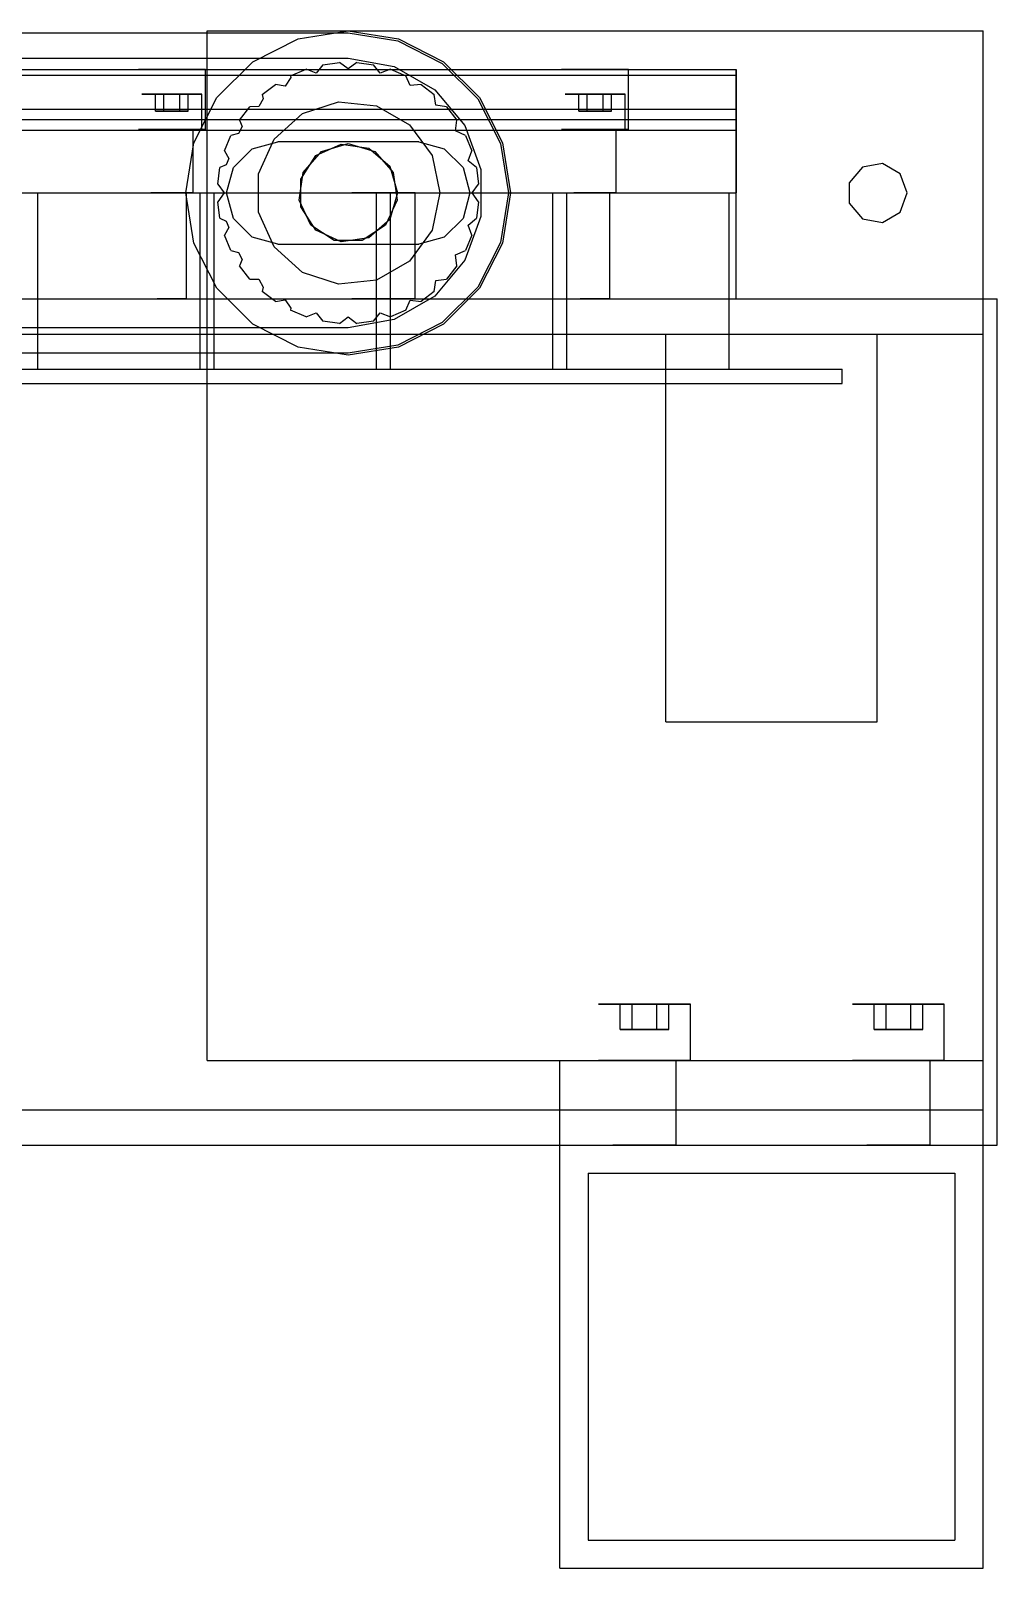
# Model space of a CAD drawing. Header units: millimetres. Extents: x -201 to 3037, y -406 to 3230.
# Drawn here: x 1095 to 1232, y 1157 to 1375 of the extents above; entities that cross this region are included whole.
import ezdxf

# ---------------------------------------------------------------- set-up
doc = ezdxf.new("R2010")
doc.units = ezdxf.units.MM
doc.layers.add('HIDDEN', color=8, linetype='Continuous')
doc.layers.add('VISIBLE', color=7, linetype='Continuous')

msp = doc.modelspace()

# ---------------------------------------------------------------- linework, layer by layer
at = {"layer": 'HIDDEN'}
for points in [[(90, 1374.7), (1140, 1374.7)], [(1163, 1352), (1161.87, 1344.89), (1158.61, 1338.48), (1153.52, 1333.39), (1147.11, 1330.13), (1140, 1329), (1132.89, 1330.13), (1126.48, 1333.39), (1121.39, 1338.48), (1118.13, 1344.89), (1117, 1352), (1118.13, 1359.11), (1121.39, 1365.52), (1126.48, 1370.61), (1132.89, 1373.87), (1140, 1375), (1147.11, 1373.87), (1153.52, 1370.61), (1158.61, 1365.52), (1161.87, 1359.11), (1163, 1352)], [(1163, 1352), (1161.87, 1344.89), (1158.61, 1338.48), (1153.52, 1333.39), (1147.11, 1330.13), (1140, 1329), (1132.89, 1330.13), (1126.48, 1333.39), (1121.39, 1338.48), (1118.13, 1344.89), (1117, 1352), (1118.13, 1359.11), (1121.39, 1365.52), (1126.48, 1370.61), (1132.89, 1373.87), (1140, 1375), (1147.11, 1373.87), (1153.52, 1370.61), (1158.61, 1365.52), (1161.87, 1359.11), (1163, 1352)], [(1163, 1352), (1161.87, 1344.89), (1158.61, 1338.48), (1153.52, 1333.39), (1147.11, 1330.13), (1140, 1329), (1132.89, 1330.13), (1126.48, 1333.39), (1121.39, 1338.48), (1118.13, 1344.89), (1117, 1352), (1118.13, 1359.11), (1121.39, 1365.52), (1126.48, 1370.61), (1132.89, 1373.87), (1140, 1375), (1147.11, 1373.87), (1153.52, 1370.61), (1158.61, 1365.52), (1161.87, 1359.11), (1163, 1352)], [(1163, 1352), (1161.87, 1344.89), (1158.61, 1338.48), (1153.52, 1333.39), (1147.11, 1330.13), (1140, 1329), (1132.89, 1330.13), (1126.48, 1333.39), (1121.39, 1338.48), (1118.13, 1344.89), (1117, 1352), (1118.13, 1359.11), (1121.39, 1365.52), (1126.48, 1370.61), (1132.89, 1373.87), (1140, 1375), (1147.11, 1373.87), (1153.52, 1370.61), (1158.61, 1365.52), (1161.87, 1359.11), (1163, 1352)], [(1120, 1229), (1120, 1375)], [(1120, 1375), (1230, 1375)], [(1120, 1374.7), (1140, 1374.7)], [(1140, 1374.7), (1147.01, 1373.59), (1153.34, 1370.36), (1158.36, 1365.34), (1161.59, 1359.01), (1162.7, 1352), (1161.59, 1344.99), (1158.36, 1338.66), (1153.34, 1333.64), (1147.01, 1330.41), (1140, 1329.3)], [(1140, 1374.7), (1147.01, 1373.59), (1153.34, 1370.36), (1158.36, 1365.34), (1161.59, 1359.01), (1162.7, 1352), (1161.59, 1344.99), (1158.36, 1338.66), (1153.34, 1333.64), (1147.01, 1330.41), (1140, 1329.3)], [(1230, 1229), (1230, 1375)], [(90, 1371.1), (1140, 1371.1)], [(135, 1369.5), (1195, 1369.5)], [(135, 1369.5), (1195, 1369.5)], [(135, 1369.5), (1195, 1369.5)], [(1119.75, 1369.5), (1119.63, 1369.5), (1119.28, 1369.5), (1118.71, 1369.5), (1117.96, 1369.5), (1117.06, 1369.5), (1116.06, 1369.5), (1115, 1369.5), (1113.94, 1369.5), (1112.94, 1369.5), (1112.04, 1369.5), (1111.29, 1369.5), (1110.72, 1369.5), (1110.37, 1369.5), (1110.25, 1369.5)], [(1110.25, 1369.5), (1110.37, 1369.5), (1110.72, 1369.5), (1111.29, 1369.5), (1112.04, 1369.5), (1112.94, 1369.5), (1113.94, 1369.5), (1115, 1369.5), (1116.06, 1369.5), (1117.06, 1369.5), (1117.96, 1369.5), (1118.71, 1369.5), (1119.28, 1369.5), (1119.63, 1369.5), (1119.75, 1369.5)], [(1119.75, 1369.5), (1119.63, 1369.5), (1119.28, 1369.5), (1118.71, 1369.5), (1117.96, 1369.5), (1117.06, 1369.5), (1116.06, 1369.5), (1115, 1369.5), (1113.94, 1369.5), (1112.94, 1369.5), (1112.04, 1369.5), (1111.29, 1369.5), (1110.72, 1369.5), (1110.37, 1369.5), (1110.25, 1369.5)], [(1110.25, 1369.5), (1110.37, 1369.5), (1110.72, 1369.5), (1111.29, 1369.5), (1112.04, 1369.5), (1112.94, 1369.5), (1113.94, 1369.5), (1115, 1369.5), (1116.06, 1369.5), (1117.06, 1369.5), (1117.96, 1369.5), (1118.71, 1369.5), (1119.28, 1369.5), (1119.63, 1369.5), (1119.75, 1369.5)], [(1119.75, 1361), (1119.75, 1369.5)], [(1119.75, 1361), (1119.75, 1369.5)], [(1120, 1371.1), (1140, 1371.1)], [(1120, 1229), (1120, 1369.5)], [(1131.83, 1368.63), (1134.02, 1369.54)], [(1131.83, 1368.63), (1134.02, 1369.54)], [(1136.41, 1370.18), (1135.45, 1368.98), (1134.02, 1369.54)], [(1136.41, 1370.18), (1135.45, 1368.98), (1134.02, 1369.54)], [(1136.41, 1370.18), (1138.76, 1370.49)], [(1136.41, 1370.18), (1138.76, 1370.49)], [(1141.24, 1370.49), (1140, 1369.58), (1138.76, 1370.49)], [(1141.24, 1370.49), (1140, 1369.58), (1138.76, 1370.49)], [(1140, 1371.1), (1146.53, 1369.95), (1152.28, 1366.63), (1156.54, 1361.55), (1158.81, 1355.32), (1158.81, 1348.68), (1156.54, 1342.45), (1152.28, 1337.37), (1146.53, 1334.05), (1140, 1332.9)], [(1140, 1371.1), (1146.53, 1369.95), (1152.28, 1366.63), (1156.54, 1361.55), (1158.81, 1355.32), (1158.81, 1348.68), (1156.54, 1342.45), (1152.28, 1337.37), (1146.53, 1334.05), (1140, 1332.9)], [(1141.24, 1370.49), (1143.59, 1370.18)], [(1141.24, 1370.49), (1143.59, 1370.18)], [(1145.98, 1369.54), (1144.55, 1368.98), (1143.59, 1370.18)], [(1145.98, 1369.54), (1144.55, 1368.98), (1143.59, 1370.18)], [(1145.98, 1369.54), (1148.17, 1368.63)], [(1145.98, 1369.54), (1148.17, 1368.63)], [(1179.75, 1369.5), (1179.63, 1369.5), (1179.28, 1369.5), (1178.71, 1369.5), (1177.96, 1369.5), (1177.06, 1369.5), (1176.06, 1369.5), (1175, 1369.5), (1173.94, 1369.5), (1172.94, 1369.5), (1172.04, 1369.5), (1171.29, 1369.5), (1170.72, 1369.5), (1170.37, 1369.5), (1170.25, 1369.5)], [(1170.25, 1369.5), (1170.37, 1369.5), (1170.72, 1369.5), (1171.29, 1369.5), (1172.04, 1369.5), (1172.94, 1369.5), (1173.94, 1369.5), (1175, 1369.5), (1176.06, 1369.5), (1177.06, 1369.5), (1177.96, 1369.5), (1178.71, 1369.5), (1179.28, 1369.5), (1179.63, 1369.5), (1179.75, 1369.5)], [(1179.75, 1369.5), (1179.63, 1369.5), (1179.28, 1369.5), (1178.71, 1369.5), (1177.96, 1369.5), (1177.06, 1369.5), (1176.06, 1369.5), (1175, 1369.5), (1173.94, 1369.5), (1172.94, 1369.5), (1172.04, 1369.5), (1171.29, 1369.5), (1170.72, 1369.5), (1170.37, 1369.5), (1170.25, 1369.5)], [(1170.25, 1369.5), (1170.37, 1369.5), (1170.72, 1369.5), (1171.29, 1369.5), (1172.04, 1369.5), (1172.94, 1369.5), (1173.94, 1369.5), (1175, 1369.5), (1176.06, 1369.5), (1177.06, 1369.5), (1177.96, 1369.5), (1178.71, 1369.5), (1179.28, 1369.5), (1179.63, 1369.5), (1179.75, 1369.5)], [(1179.75, 1361), (1179.75, 1369.5)], [(1179.75, 1361), (1179.75, 1369.5)], [(1195, 1368.7), (1195, 1369.5)], [(1195, 1368.7), (1195, 1369.5)], [(1195, 1369.5), (1195, 1368.7)], [(135, 1368.7), (1195, 1368.7)], [(135, 1368.7), (1195, 1368.7)], [(135, 1368.7), (1195, 1368.7)], [(1127.8, 1365.95), (1129.68, 1367.39)], [(1127.8, 1365.95), (1129.68, 1367.39)], [(1131.86, 1368.35), (1131.08, 1367.16), (1129.68, 1367.39)], [(1131.86, 1368.35), (1131.08, 1367.16), (1129.68, 1367.39)], [(1131.83, 1368.63), (1131.86, 1368.35)], [(1131.83, 1368.63), (1131.86, 1368.35)], [(1150.32, 1367.39), (1148.79, 1367.22), (1148.17, 1368.63)], [(1150.32, 1367.39), (1148.79, 1367.22), (1148.17, 1368.63)], [(1150.32, 1367.39), (1152.2, 1365.95)], [(1150.32, 1367.39), (1152.2, 1365.95)], [(1195, 1363.9), (1195, 1368.7)], [(1195, 1363.9), (1195, 1368.7)], [(1195, 1368.7), (1195, 1363.9)], [(1119.25, 1366), (1119.14, 1366), (1118.83, 1366), (1118.32, 1366), (1117.65, 1366), (1116.84, 1366), (1115.95, 1366), (1115, 1366), (1114.05, 1366), (1113.16, 1366), (1112.35, 1366), (1111.68, 1366), (1111.17, 1366), (1110.86, 1366), (1110.75, 1366)], [(1110.75, 1366), (1110.86, 1366), (1111.17, 1366), (1111.68, 1366), (1112.35, 1366), (1113.16, 1366), (1114.05, 1366), (1115, 1366), (1115.95, 1366), (1116.84, 1366), (1117.65, 1366), (1118.32, 1366), (1118.83, 1366), (1119.14, 1366), (1119.25, 1366)], [(1119.25, 1366), (1119.14, 1366), (1118.83, 1366), (1118.32, 1366), (1117.65, 1366), (1116.84, 1366), (1115.95, 1366), (1115, 1366), (1114.05, 1366), (1113.16, 1366), (1112.35, 1366), (1111.68, 1366), (1111.17, 1366), (1110.86, 1366), (1110.75, 1366)], [(1110.75, 1366), (1110.86, 1366), (1111.17, 1366), (1111.68, 1366), (1112.35, 1366), (1113.16, 1366), (1114.05, 1366), (1115, 1366), (1115.95, 1366), (1116.84, 1366), (1117.65, 1366), (1118.32, 1366), (1118.83, 1366), (1119.14, 1366), (1119.25, 1366)], [(1112.69, 1366), (1113.85, 1366)], [(1113.85, 1366), (1112.69, 1366)], [(1112.69, 1363.6), (1112.69, 1366)], [(1112.69, 1366), (1113.85, 1366)], [(1113.85, 1366), (1112.69, 1366)], [(1112.69, 1363.6), (1112.69, 1366)], [(1113.85, 1366), (1116.15, 1366)], [(1116.15, 1366), (1113.85, 1366)], [(1113.85, 1363.6), (1113.85, 1366)], [(1113.85, 1363.6), (1113.85, 1366)], [(1113.85, 1366), (1116.15, 1366)], [(1116.15, 1366), (1113.85, 1366)], [(1113.85, 1363.6), (1113.85, 1366)], [(1113.85, 1363.6), (1113.85, 1366)], [(1117.31, 1366), (1116.15, 1366)], [(1116.15, 1366), (1117.31, 1366)], [(1116.15, 1363.6), (1116.15, 1366)], [(1116.15, 1363.6), (1116.15, 1366)], [(1117.31, 1366), (1116.15, 1366)], [(1116.15, 1366), (1117.31, 1366)], [(1116.15, 1363.6), (1116.15, 1366)], [(1116.15, 1363.6), (1116.15, 1366)], [(1117.31, 1363.6), (1117.31, 1366)], [(1117.31, 1363.6), (1117.31, 1366)], [(1119.25, 1361), (1119.25, 1366)], [(1119.25, 1361), (1119.25, 1366)], [(1127.95, 1365.35), (1127.33, 1364.24), (1126.05, 1364.2)], [(1127.95, 1365.35), (1127.33, 1364.24), (1126.05, 1364.2)], [(1153, 1352), (1151.88, 1346.71), (1148.7, 1342.34), (1144.02, 1339.64), (1138.64, 1339.07), (1133.5, 1340.74), (1129.48, 1344.36), (1127.28, 1349.3), (1127.28, 1354.7), (1129.48, 1359.64), (1133.5, 1363.26), (1138.64, 1364.93), (1144.02, 1364.36), (1148.7, 1361.66), (1151.88, 1357.29), (1153, 1352)], [(1153, 1352), (1151.88, 1346.71), (1148.7, 1342.34), (1144.02, 1339.64), (1138.64, 1339.07), (1133.5, 1340.74), (1129.48, 1344.36), (1127.28, 1349.3), (1127.28, 1354.7), (1129.48, 1359.64), (1133.5, 1363.26), (1138.64, 1364.93), (1144.02, 1364.36), (1148.7, 1361.66), (1151.88, 1357.29), (1153, 1352)], [(1127.8, 1365.95), (1127.95, 1365.35)], [(1127.8, 1365.95), (1127.95, 1365.35)], [(1153.95, 1364.2), (1152.43, 1364.43), (1152.2, 1365.95)], [(1153.95, 1364.2), (1152.43, 1364.43), (1152.2, 1365.95)], [(1179.25, 1366), (1179.14, 1366), (1178.83, 1366), (1178.32, 1366), (1177.65, 1366), (1176.84, 1366), (1175.95, 1366), (1175, 1366), (1174.05, 1366), (1173.16, 1366), (1172.35, 1366), (1171.68, 1366), (1171.17, 1366), (1170.86, 1366), (1170.75, 1366)], [(1170.75, 1366), (1170.86, 1366), (1171.17, 1366), (1171.68, 1366), (1172.35, 1366), (1173.16, 1366), (1174.05, 1366), (1175, 1366), (1175.95, 1366), (1176.84, 1366), (1177.65, 1366), (1178.32, 1366), (1178.83, 1366), (1179.14, 1366), (1179.25, 1366)], [(1179.25, 1366), (1179.14, 1366), (1178.83, 1366), (1178.32, 1366), (1177.65, 1366), (1176.84, 1366), (1175.95, 1366), (1175, 1366), (1174.05, 1366), (1173.16, 1366), (1172.35, 1366), (1171.68, 1366), (1171.17, 1366), (1170.86, 1366), (1170.75, 1366)], [(1170.75, 1366), (1170.86, 1366), (1171.17, 1366), (1171.68, 1366), (1172.35, 1366), (1173.16, 1366), (1174.05, 1366), (1175, 1366), (1175.95, 1366), (1176.84, 1366), (1177.65, 1366), (1178.32, 1366), (1178.83, 1366), (1179.14, 1366), (1179.25, 1366)], [(1172.69, 1366), (1173.85, 1366)], [(1173.85, 1366), (1172.69, 1366)], [(1172.69, 1363.6), (1172.69, 1366)], [(1172.69, 1366), (1173.85, 1366)], [(1173.85, 1366), (1172.69, 1366)], [(1172.69, 1363.6), (1172.69, 1366)], [(1173.85, 1366), (1176.15, 1366)], [(1176.15, 1366), (1173.85, 1366)], [(1173.85, 1363.6), (1173.85, 1366)], [(1173.85, 1363.6), (1173.85, 1366)], [(1173.85, 1366), (1176.15, 1366)], [(1176.15, 1366), (1173.85, 1366)], [(1173.85, 1363.6), (1173.85, 1366)], [(1173.85, 1363.6), (1173.85, 1366)], [(1177.31, 1366), (1176.15, 1366)], [(1176.15, 1366), (1177.31, 1366)], [(1176.15, 1363.6), (1176.15, 1366)], [(1176.15, 1363.6), (1176.15, 1366)], [(1177.31, 1366), (1176.15, 1366)], [(1176.15, 1366), (1177.31, 1366)], [(1176.15, 1363.6), (1176.15, 1366)], [(1176.15, 1363.6), (1176.15, 1366)], [(1177.31, 1363.6), (1177.31, 1366)], [(1177.31, 1363.6), (1177.31, 1366)], [(1179.25, 1361), (1179.25, 1366)], [(1179.25, 1361), (1179.25, 1366)], [(135, 1363.9), (1195, 1363.9)], [(135, 1363.9), (1195, 1363.9)], [(135, 1363.9), (1195, 1363.9)], [(1113.85, 1363.6), (1112.69, 1363.6)], [(1112.69, 1363.6), (1113.85, 1363.6)], [(1113.85, 1363.6), (1112.69, 1363.6)], [(1112.69, 1363.6), (1113.85, 1363.6)], [(1116.15, 1363.6), (1113.85, 1363.6)], [(1113.85, 1363.6), (1116.15, 1363.6)], [(1116.15, 1363.6), (1113.85, 1363.6)], [(1113.85, 1363.6), (1116.15, 1363.6)], [(1116.15, 1363.6), (1117.31, 1363.6)], [(1117.31, 1363.6), (1116.15, 1363.6)], [(1116.15, 1363.6), (1117.31, 1363.6)], [(1117.31, 1363.6), (1116.15, 1363.6)], [(1124.61, 1362.32), (1126.05, 1364.2)], [(1124.61, 1362.32), (1126.05, 1364.2)], [(1153.95, 1364.2), (1155.39, 1362.32)], [(1153.95, 1364.2), (1155.39, 1362.32)], [(1173.85, 1363.6), (1172.69, 1363.6)], [(1172.69, 1363.6), (1173.85, 1363.6)], [(1173.85, 1363.6), (1172.69, 1363.6)], [(1172.69, 1363.6), (1173.85, 1363.6)], [(1176.15, 1363.6), (1173.85, 1363.6)], [(1173.85, 1363.6), (1176.15, 1363.6)], [(1176.15, 1363.6), (1173.85, 1363.6)], [(1173.85, 1363.6), (1176.15, 1363.6)], [(1176.15, 1363.6), (1177.31, 1363.6)], [(1177.31, 1363.6), (1176.15, 1363.6)], [(1176.15, 1363.6), (1177.31, 1363.6)], [(1177.31, 1363.6), (1176.15, 1363.6)], [(1195, 1362.4), (1195, 1363.9)], [(1195, 1362.4), (1195, 1363.9)], [(1195, 1363.9), (1195, 1362.4)], [(135, 1362.4), (1195, 1362.4)], [(135, 1362.4), (1195, 1362.4)], [(135, 1362.4), (1195, 1362.4)], [(135, 1360.9), (1195, 1360.9)], [(135, 1360.9), (1195, 1360.9)], [(135, 1360.9), (1195, 1360.9)], [(1119.75, 1361), (1119.63, 1361), (1119.28, 1361), (1118.71, 1361), (1117.96, 1361), (1117.06, 1361), (1116.06, 1361), (1115, 1361), (1113.94, 1361), (1112.94, 1361), (1112.04, 1361), (1111.29, 1361), (1110.72, 1361), (1110.37, 1361), (1110.25, 1361)], [(1110.25, 1361), (1110.37, 1361), (1110.72, 1361), (1111.29, 1361), (1112.04, 1361), (1112.94, 1361), (1113.94, 1361), (1115, 1361), (1116.06, 1361), (1117.06, 1361), (1117.96, 1361), (1118.71, 1361), (1119.28, 1361), (1119.63, 1361), (1119.75, 1361)], [(1119.75, 1361), (1119.63, 1361), (1119.28, 1361), (1118.71, 1361), (1117.96, 1361), (1117.06, 1361), (1116.06, 1361), (1115, 1361), (1113.94, 1361), (1112.94, 1361), (1112.04, 1361), (1111.29, 1361), (1110.72, 1361), (1110.37, 1361), (1110.25, 1361)], [(1110.25, 1361), (1110.37, 1361), (1110.72, 1361), (1111.29, 1361), (1112.04, 1361), (1112.94, 1361), (1113.94, 1361), (1115, 1361), (1116.06, 1361), (1117.06, 1361), (1117.96, 1361), (1118.71, 1361), (1119.28, 1361), (1119.63, 1361), (1119.75, 1361)], [(1119.25, 1361), (1119.14, 1361), (1118.83, 1361), (1118.32, 1361), (1117.65, 1361), (1116.84, 1361), (1115.95, 1361), (1115, 1361), (1114.05, 1361), (1113.16, 1361), (1112.35, 1361), (1111.68, 1361), (1111.17, 1361), (1110.86, 1361), (1110.75, 1361)], [(1110.75, 1361), (1110.86, 1361), (1111.17, 1361), (1111.68, 1361), (1112.35, 1361), (1113.16, 1361), (1114.05, 1361), (1115, 1361), (1115.95, 1361), (1116.84, 1361), (1117.65, 1361), (1118.32, 1361), (1118.83, 1361), (1119.14, 1361), (1119.25, 1361)], [(1119.25, 1361), (1119.14, 1361), (1118.83, 1361), (1118.32, 1361), (1117.65, 1361), (1116.84, 1361), (1115.95, 1361), (1115, 1361), (1114.05, 1361), (1113.16, 1361), (1112.35, 1361), (1111.68, 1361), (1111.17, 1361), (1110.86, 1361), (1110.75, 1361)], [(1110.75, 1361), (1110.86, 1361), (1111.17, 1361), (1111.68, 1361), (1112.35, 1361), (1113.16, 1361), (1114.05, 1361), (1115, 1361), (1115.95, 1361), (1116.84, 1361), (1117.65, 1361), (1118.32, 1361), (1118.83, 1361), (1119.14, 1361), (1119.25, 1361)], [(1118, 1361), (1117.92, 1361), (1117.7, 1361), (1117.35, 1361), (1116.87, 1361), (1116.3, 1361), (1115.67, 1361), (1115, 1361), (1114.33, 1361), (1113.7, 1361), (1113.13, 1361), (1112.65, 1361), (1112.3, 1361), (1112.08, 1361), (1112, 1361)], [(1112, 1361), (1112.08, 1361), (1112.3, 1361), (1112.65, 1361), (1113.13, 1361), (1113.7, 1361), (1114.33, 1361), (1115, 1361), (1115.67, 1361), (1116.3, 1361), (1116.87, 1361), (1117.35, 1361), (1117.7, 1361), (1117.92, 1361), (1118, 1361)], [(1118, 1361), (1117.92, 1361), (1117.7, 1361), (1117.35, 1361), (1116.87, 1361), (1116.3, 1361), (1115.67, 1361), (1115, 1361), (1114.33, 1361), (1113.7, 1361), (1113.13, 1361), (1112.65, 1361), (1112.3, 1361), (1112.08, 1361), (1112, 1361)], [(1112, 1361), (1112.08, 1361), (1112.3, 1361), (1112.65, 1361), (1113.13, 1361), (1113.7, 1361), (1114.33, 1361), (1115, 1361), (1115.67, 1361), (1116.3, 1361), (1116.87, 1361), (1117.35, 1361), (1117.7, 1361), (1117.92, 1361), (1118, 1361)], [(1118, 1352), (1118, 1361)], [(1118, 1352), (1118, 1361)], [(1124.95, 1361.44), (1124.46, 1360.43), (1123.37, 1360.17)], [(1124.95, 1361.44), (1124.46, 1360.43), (1123.37, 1360.17)], [(1124.61, 1362.32), (1124.95, 1361.44)], [(1124.61, 1362.32), (1124.95, 1361.44)], [(1156.63, 1360.17), (1155.22, 1360.79), (1155.39, 1362.32)], [(1156.63, 1360.17), (1155.22, 1360.79), (1155.39, 1362.32)], [(1179.75, 1361), (1179.63, 1361), (1179.28, 1361), (1178.71, 1361), (1177.96, 1361), (1177.06, 1361), (1176.06, 1361), (1175, 1361), (1173.94, 1361), (1172.94, 1361), (1172.04, 1361), (1171.29, 1361), (1170.72, 1361), (1170.37, 1361), (1170.25, 1361)], [(1170.25, 1361), (1170.37, 1361), (1170.72, 1361), (1171.29, 1361), (1172.04, 1361), (1172.94, 1361), (1173.94, 1361), (1175, 1361), (1176.06, 1361), (1177.06, 1361), (1177.96, 1361), (1178.71, 1361), (1179.28, 1361), (1179.63, 1361), (1179.75, 1361)], [(1179.75, 1361), (1179.63, 1361), (1179.28, 1361), (1178.71, 1361), (1177.96, 1361), (1177.06, 1361), (1176.06, 1361), (1175, 1361), (1173.94, 1361), (1172.94, 1361), (1172.04, 1361), (1171.29, 1361), (1170.72, 1361), (1170.37, 1361), (1170.25, 1361)], [(1170.25, 1361), (1170.37, 1361), (1170.72, 1361), (1171.29, 1361), (1172.04, 1361), (1172.94, 1361), (1173.94, 1361), (1175, 1361), (1176.06, 1361), (1177.06, 1361), (1177.96, 1361), (1178.71, 1361), (1179.28, 1361), (1179.63, 1361), (1179.75, 1361)], [(1179.25, 1361), (1179.14, 1361), (1178.83, 1361), (1178.32, 1361), (1177.65, 1361), (1176.84, 1361), (1175.95, 1361), (1175, 1361), (1174.05, 1361), (1173.16, 1361), (1172.35, 1361), (1171.68, 1361), (1171.17, 1361), (1170.86, 1361), (1170.75, 1361)], [(1170.75, 1361), (1170.86, 1361), (1171.17, 1361), (1171.68, 1361), (1172.35, 1361), (1173.16, 1361), (1174.05, 1361), (1175, 1361), (1175.95, 1361), (1176.84, 1361), (1177.65, 1361), (1178.32, 1361), (1178.83, 1361), (1179.14, 1361), (1179.25, 1361)], [(1179.25, 1361), (1179.14, 1361), (1178.83, 1361), (1178.32, 1361), (1177.65, 1361), (1176.84, 1361), (1175.95, 1361), (1175, 1361), (1174.05, 1361), (1173.16, 1361), (1172.35, 1361), (1171.68, 1361), (1171.17, 1361), (1170.86, 1361), (1170.75, 1361)], [(1170.75, 1361), (1170.86, 1361), (1171.17, 1361), (1171.68, 1361), (1172.35, 1361), (1173.16, 1361), (1174.05, 1361), (1175, 1361), (1175.95, 1361), (1176.84, 1361), (1177.65, 1361), (1178.32, 1361), (1178.83, 1361), (1179.14, 1361), (1179.25, 1361)], [(1178, 1361), (1177.92, 1361), (1177.7, 1361), (1177.35, 1361), (1176.87, 1361), (1176.3, 1361), (1175.67, 1361), (1175, 1361), (1174.33, 1361), (1173.7, 1361), (1173.13, 1361), (1172.65, 1361), (1172.3, 1361), (1172.08, 1361), (1172, 1361)], [(1172, 1361), (1172.08, 1361), (1172.3, 1361), (1172.65, 1361), (1173.13, 1361), (1173.7, 1361), (1174.33, 1361), (1175, 1361), (1175.67, 1361), (1176.3, 1361), (1176.87, 1361), (1177.35, 1361), (1177.7, 1361), (1177.92, 1361), (1178, 1361)], [(1178, 1361), (1177.92, 1361), (1177.7, 1361), (1177.35, 1361), (1176.87, 1361), (1176.3, 1361), (1175.67, 1361), (1175, 1361), (1174.33, 1361), (1173.7, 1361), (1173.13, 1361), (1172.65, 1361), (1172.3, 1361), (1172.08, 1361), (1172, 1361)], [(1172, 1361), (1172.08, 1361), (1172.3, 1361), (1172.65, 1361), (1173.13, 1361), (1173.7, 1361), (1174.33, 1361), (1175, 1361), (1175.67, 1361), (1176.3, 1361), (1176.87, 1361), (1177.35, 1361), (1177.7, 1361), (1177.92, 1361), (1178, 1361)], [(1178, 1352), (1178, 1361)], [(1178, 1352), (1178, 1361)], [(1195, 1360.9), (1195, 1362.4)], [(1195, 1360.9), (1195, 1362.4)], [(1195, 1362.4), (1195, 1360.9)], [(1195, 1352), (1195, 1360.9)], [(1195, 1360.9), (1195, 1352)], [(1195, 1352), (1195, 1360.9)], [(1122.46, 1357.98), (1123.37, 1360.17)], [(1122.46, 1357.98), (1123.37, 1360.17)], [(1130, 1344.75), (1126.38, 1345.72), (1123.72, 1348.38), (1122.75, 1352), (1123.72, 1355.62), (1126.38, 1358.28), (1130, 1359.25)], [(1130, 1344.75), (1126.38, 1345.72), (1123.72, 1348.38), (1122.75, 1352), (1123.72, 1355.62), (1126.38, 1358.28), (1130, 1359.25)], [(1150, 1359.25), (1130, 1359.25)], [(1150, 1359.25), (1130, 1359.25)], [(1140, 1359), (1143.78, 1357.89), (1146.37, 1354.91), (1146.93, 1351), (1145.29, 1347.42), (1141.97, 1345.28), (1138.03, 1345.28), (1134.71, 1347.42), (1133.07, 1351), (1133.63, 1354.91), (1136.22, 1357.89), (1140, 1359)], [(1140, 1359), (1143.78, 1357.89), (1146.37, 1354.91), (1146.93, 1351), (1145.29, 1347.42), (1141.97, 1345.28), (1138.03, 1345.28), (1134.71, 1347.42), (1133.07, 1351), (1133.63, 1354.91), (1136.22, 1357.89), (1140, 1359)], [(1147, 1352), (1145.89, 1348.22), (1142.91, 1345.63), (1139, 1345.07), (1135.42, 1346.71), (1133.28, 1350.03), (1133.28, 1353.97), (1135.42, 1357.29), (1139, 1358.93), (1142.91, 1358.37), (1145.89, 1355.78), (1147, 1352)], [(1147, 1352), (1145.89, 1348.22), (1142.91, 1345.63), (1139, 1345.07), (1135.42, 1346.71), (1133.28, 1350.03), (1133.28, 1353.97), (1135.42, 1357.29), (1139, 1358.93), (1142.91, 1358.37), (1145.89, 1355.78), (1147, 1352)], [(1147, 1352), (1145.89, 1348.22), (1142.91, 1345.63), (1139, 1345.07), (1135.42, 1346.71), (1133.28, 1350.03), (1133.28, 1353.97), (1135.42, 1357.29), (1139, 1358.93), (1142.91, 1358.37), (1145.89, 1355.78), (1147, 1352)], [(1147, 1352), (1145.89, 1348.22), (1142.91, 1345.63), (1139, 1345.07), (1135.42, 1346.71), (1133.28, 1350.03), (1133.28, 1353.97), (1135.42, 1357.29), (1139, 1358.93), (1142.91, 1358.37), (1145.89, 1355.78), (1147, 1352)], [(1147, 1352), (1145.89, 1348.22), (1142.91, 1345.63), (1139, 1345.07), (1135.42, 1346.71), (1133.28, 1350.03), (1133.28, 1353.97), (1135.42, 1357.29), (1139, 1358.93), (1142.91, 1358.37), (1145.89, 1355.78), (1147, 1352)], [(1150, 1359.25), (1153.62, 1358.28), (1156.28, 1355.62), (1157.25, 1352), (1156.28, 1348.38), (1153.62, 1345.72), (1150, 1344.75)], [(1150, 1359.25), (1153.62, 1358.28), (1156.28, 1355.62), (1157.25, 1352), (1156.28, 1348.38), (1153.62, 1345.72), (1150, 1344.75)], [(1156.63, 1360.17), (1157.54, 1357.98)], [(1156.63, 1360.17), (1157.54, 1357.98)], [(1123.06, 1356.89), (1122.7, 1355.99), (1121.82, 1355.59)], [(1123.06, 1356.89), (1122.7, 1355.99), (1121.82, 1355.59)], [(1122.46, 1357.98), (1123.06, 1356.89)], [(1122.46, 1357.98), (1123.06, 1356.89)], [(1158.18, 1355.59), (1156.98, 1356.55), (1157.54, 1357.98)], [(1158.18, 1355.59), (1156.98, 1356.55), (1157.54, 1357.98)], [(1219.25, 1352), (1218.26, 1354.73), (1215.74, 1356.19), (1212.88, 1355.68), (1211.01, 1353.45), (1211.01, 1350.55), (1212.88, 1348.32), (1215.74, 1347.81), (1218.26, 1349.27), (1219.25, 1352)], [(1121.51, 1353.24), (1121.82, 1355.59)], [(1121.51, 1353.24), (1121.82, 1355.59)], [(1158.18, 1355.59), (1158.49, 1353.24)], [(1158.18, 1355.59), (1158.49, 1353.24)], [(135, 1352), (1195, 1352)], [(135, 1352), (1195, 1352)], [(135, 1352), (1195, 1352)], [(135, 1352), (1195, 1352)], [(135, 1352), (1195, 1352)], [(135, 1352), (1195, 1352)], [(135, 1352), (1195, 1352)], [(1096, 1352), (1119, 1352)], [(1096, 1327), (1096, 1352)], [(1096, 1352), (1119, 1352)], [(1118, 1352), (1117.92, 1352), (1117.7, 1352), (1117.35, 1352), (1116.87, 1352), (1116.3, 1352), (1115.67, 1352), (1115, 1352), (1114.33, 1352), (1113.7, 1352), (1113.13, 1352), (1112.65, 1352), (1112.3, 1352), (1112.08, 1352), (1112, 1352)], [(1112, 1352), (1112.08, 1352), (1112.3, 1352), (1112.65, 1352), (1113.13, 1352), (1113.7, 1352), (1114.33, 1352), (1115, 1352), (1115.67, 1352), (1116.3, 1352), (1116.87, 1352), (1117.35, 1352), (1117.7, 1352), (1117.92, 1352), (1118, 1352)], [(1118, 1352), (1117.92, 1352), (1117.7, 1352), (1117.35, 1352), (1116.87, 1352), (1116.3, 1352), (1115.67, 1352), (1115, 1352), (1114.33, 1352), (1113.7, 1352), (1113.13, 1352), (1112.65, 1352), (1112.3, 1352), (1112.08, 1352), (1112, 1352)], [(1112, 1352), (1112.08, 1352), (1112.3, 1352), (1112.65, 1352), (1113.13, 1352), (1113.7, 1352), (1114.33, 1352), (1115, 1352), (1115.67, 1352), (1116.3, 1352), (1116.87, 1352), (1117.35, 1352), (1117.7, 1352), (1117.92, 1352), (1118, 1352)], [(1117.1, 1352), (1117.05, 1352), (1116.89, 1352), (1116.64, 1352), (1116.31, 1352), (1115.91, 1352), (1115.47, 1352), (1115, 1352), (1114.53, 1352), (1114.09, 1352), (1113.69, 1352), (1113.36, 1352), (1113.11, 1352), (1112.95, 1352), (1112.9, 1352)], [(1112.9, 1352), (1112.95, 1352), (1113.11, 1352), (1113.36, 1352), (1113.69, 1352), (1114.09, 1352), (1114.53, 1352), (1115, 1352), (1115.47, 1352), (1115.91, 1352), (1116.31, 1352), (1116.64, 1352), (1116.89, 1352), (1117.05, 1352), (1117.1, 1352)], [(1117.1, 1352), (1117.05, 1352), (1116.89, 1352), (1116.64, 1352), (1116.31, 1352), (1115.91, 1352), (1115.47, 1352), (1115, 1352), (1114.53, 1352), (1114.09, 1352), (1113.69, 1352), (1113.36, 1352), (1113.11, 1352), (1112.95, 1352), (1112.9, 1352)], [(1112.9, 1352), (1112.95, 1352), (1113.11, 1352), (1113.36, 1352), (1113.69, 1352), (1114.09, 1352), (1114.53, 1352), (1115, 1352), (1115.47, 1352), (1115.91, 1352), (1116.31, 1352), (1116.64, 1352), (1116.89, 1352), (1117.05, 1352), (1117.1, 1352)], [(1117.1, 1337), (1117.1, 1352)], [(1117.1, 1337), (1117.1, 1352)], [(1119, 1327), (1119, 1352)], [(1121, 1352), (1144, 1352)], [(1121, 1327), (1121, 1352)], [(1121, 1352), (1144, 1352)], [(1121.51, 1353.24), (1122.42, 1352)], [(1121.51, 1353.24), (1122.42, 1352)], [(1122.42, 1352), (1121.51, 1350.76)], [(1122.42, 1352), (1121.51, 1350.76)], [(1149.5, 1352), (1149.39, 1352), (1149.05, 1352), (1148.52, 1352), (1147.81, 1352), (1146.95, 1352), (1146, 1352), (1145, 1352), (1144, 1352), (1143.05, 1352), (1142.19, 1352), (1141.48, 1352), (1140.95, 1352), (1140.61, 1352), (1140.5, 1352)], [(1140.5, 1352), (1140.61, 1352), (1140.95, 1352), (1141.48, 1352), (1142.19, 1352), (1143.05, 1352), (1144, 1352), (1145, 1352), (1146, 1352), (1146.95, 1352), (1147.81, 1352), (1148.52, 1352), (1149.05, 1352), (1149.39, 1352), (1149.5, 1352)], [(1149.5, 1352), (1149.39, 1352), (1149.05, 1352), (1148.52, 1352), (1147.81, 1352), (1146.95, 1352), (1146, 1352), (1145, 1352), (1144, 1352), (1143.05, 1352), (1142.19, 1352), (1141.48, 1352), (1140.95, 1352), (1140.61, 1352), (1140.5, 1352)], [(1140.5, 1352), (1140.61, 1352), (1140.95, 1352), (1141.48, 1352), (1142.19, 1352), (1143.05, 1352), (1144, 1352), (1145, 1352), (1146, 1352), (1146.95, 1352), (1147.81, 1352), (1148.52, 1352), (1149.05, 1352), (1149.39, 1352), (1149.5, 1352)], [(1149.5, 1352), (1149.39, 1352), (1149.05, 1352), (1148.52, 1352), (1147.81, 1352), (1146.95, 1352), (1146, 1352), (1145, 1352), (1144, 1352), (1143.05, 1352), (1142.19, 1352), (1141.48, 1352), (1140.95, 1352), (1140.61, 1352), (1140.5, 1352)], [(1140.5, 1352), (1140.61, 1352), (1140.95, 1352), (1141.48, 1352), (1142.19, 1352), (1143.05, 1352), (1144, 1352), (1145, 1352), (1146, 1352), (1146.95, 1352), (1147.81, 1352), (1148.52, 1352), (1149.05, 1352), (1149.39, 1352), (1149.5, 1352)], [(1149.5, 1352), (1149.39, 1352), (1149.05, 1352), (1148.52, 1352), (1147.81, 1352), (1146.95, 1352), (1146, 1352), (1145, 1352), (1144, 1352), (1143.05, 1352), (1142.19, 1352), (1141.48, 1352), (1140.95, 1352), (1140.61, 1352), (1140.5, 1352)], [(1140.5, 1352), (1140.61, 1352), (1140.95, 1352), (1141.48, 1352), (1142.19, 1352), (1143.05, 1352), (1144, 1352), (1145, 1352), (1146, 1352), (1146.95, 1352), (1147.81, 1352), (1148.52, 1352), (1149.05, 1352), (1149.39, 1352), (1149.5, 1352)], [(1144, 1327), (1144, 1352)], [(1146, 1352), (1169, 1352)], [(1146, 1327), (1146, 1352)], [(1146, 1352), (1169, 1352)], [(1149.5, 1337), (1149.5, 1352)], [(1149.5, 1337), (1149.5, 1352)], [(1149.5, 1337), (1149.5, 1352)], [(1149.5, 1337), (1149.5, 1352)], [(1158.49, 1350.76), (1157.58, 1352), (1158.49, 1353.24)], [(1158.49, 1350.76), (1157.58, 1352), (1158.49, 1353.24)], [(1169, 1327), (1169, 1352)], [(1171, 1352), (1194, 1352)], [(1171, 1327), (1171, 1352)], [(1171, 1352), (1194, 1352)], [(1178, 1352), (1177.92, 1352), (1177.7, 1352), (1177.35, 1352), (1176.87, 1352), (1176.3, 1352), (1175.67, 1352), (1175, 1352), (1174.33, 1352), (1173.7, 1352), (1173.13, 1352), (1172.65, 1352), (1172.3, 1352), (1172.08, 1352), (1172, 1352)], [(1172, 1352), (1172.08, 1352), (1172.3, 1352), (1172.65, 1352), (1173.13, 1352), (1173.7, 1352), (1174.33, 1352), (1175, 1352), (1175.67, 1352), (1176.3, 1352), (1176.87, 1352), (1177.35, 1352), (1177.7, 1352), (1177.92, 1352), (1178, 1352)], [(1178, 1352), (1177.92, 1352), (1177.7, 1352), (1177.35, 1352), (1176.87, 1352), (1176.3, 1352), (1175.67, 1352), (1175, 1352), (1174.33, 1352), (1173.7, 1352), (1173.13, 1352), (1172.65, 1352), (1172.3, 1352), (1172.08, 1352), (1172, 1352)], [(1172, 1352), (1172.08, 1352), (1172.3, 1352), (1172.65, 1352), (1173.13, 1352), (1173.7, 1352), (1174.33, 1352), (1175, 1352), (1175.67, 1352), (1176.3, 1352), (1176.87, 1352), (1177.35, 1352), (1177.7, 1352), (1177.92, 1352), (1178, 1352)], [(1177.1, 1352), (1177.05, 1352), (1176.89, 1352), (1176.64, 1352), (1176.31, 1352), (1175.91, 1352), (1175.47, 1352), (1175, 1352), (1174.53, 1352), (1174.09, 1352), (1173.69, 1352), (1173.36, 1352), (1173.11, 1352), (1172.95, 1352), (1172.9, 1352)], [(1172.9, 1352), (1172.95, 1352), (1173.11, 1352), (1173.36, 1352), (1173.69, 1352), (1174.09, 1352), (1174.53, 1352), (1175, 1352), (1175.47, 1352), (1175.91, 1352), (1176.31, 1352), (1176.64, 1352), (1176.89, 1352), (1177.05, 1352), (1177.1, 1352)], [(1177.1, 1352), (1177.05, 1352), (1176.89, 1352), (1176.64, 1352), (1176.31, 1352), (1175.91, 1352), (1175.47, 1352), (1175, 1352), (1174.53, 1352), (1174.09, 1352), (1173.69, 1352), (1173.36, 1352), (1173.11, 1352), (1172.95, 1352), (1172.9, 1352)], [(1172.9, 1352), (1172.95, 1352), (1173.11, 1352), (1173.36, 1352), (1173.69, 1352), (1174.09, 1352), (1174.53, 1352), (1175, 1352), (1175.47, 1352), (1175.91, 1352), (1176.31, 1352), (1176.64, 1352), (1176.89, 1352), (1177.05, 1352), (1177.1, 1352)], [(1177.1, 1337), (1177.1, 1352)], [(1177.1, 1337), (1177.1, 1352)], [(1194, 1327), (1194, 1352)], [(1195, 1337), (1195, 1352)], [(1195, 1337), (1195, 1352)], [(1195, 1337), (1195, 1352)], [(1121.82, 1348.41), (1121.51, 1350.76)], [(1121.82, 1348.41), (1121.51, 1350.76)], [(1158.49, 1350.76), (1158.18, 1348.41)], [(1158.49, 1350.76), (1158.18, 1348.41)], [(1121.82, 1348.41), (1122.7, 1348.01), (1123.06, 1347.11)], [(1121.82, 1348.41), (1122.7, 1348.01), (1123.06, 1347.11)], [(1157.54, 1346.02), (1156.98, 1347.45), (1158.18, 1348.41)], [(1157.54, 1346.02), (1156.98, 1347.45), (1158.18, 1348.41)], [(1123.06, 1347.11), (1122.46, 1346.02)], [(1123.06, 1347.11), (1122.46, 1346.02)], [(1123.37, 1343.83), (1122.46, 1346.02)], [(1123.37, 1343.83), (1122.46, 1346.02)], [(1157.54, 1346.02), (1156.63, 1343.83)], [(1157.54, 1346.02), (1156.63, 1343.83)], [(1123.37, 1343.83), (1124.46, 1343.57), (1124.95, 1342.56)], [(1123.37, 1343.83), (1124.46, 1343.57), (1124.95, 1342.56)], [(1130, 1344.75), (1150, 1344.75)], [(1130, 1344.75), (1150, 1344.75)], [(1155.39, 1341.68), (1155.22, 1343.21), (1156.63, 1343.83)], [(1155.39, 1341.68), (1155.22, 1343.21), (1156.63, 1343.83)], [(1124.95, 1342.56), (1124.61, 1341.68)], [(1124.95, 1342.56), (1124.61, 1341.68)], [(1126.05, 1339.8), (1124.61, 1341.68)], [(1126.05, 1339.8), (1124.61, 1341.68)], [(1155.39, 1341.68), (1153.95, 1339.8)], [(1155.39, 1341.68), (1153.95, 1339.8)], [(1126.05, 1339.8), (1127.33, 1339.76), (1127.95, 1338.65)], [(1126.05, 1339.8), (1127.33, 1339.76), (1127.95, 1338.65)], [(1127.95, 1338.65), (1127.8, 1338.05)], [(1127.95, 1338.65), (1127.8, 1338.05)], [(1152.2, 1338.05), (1152.43, 1339.57), (1153.95, 1339.8)], [(1152.2, 1338.05), (1152.43, 1339.57), (1153.95, 1339.8)], [(10, 1337), (1230, 1337)], [(10, 1337), (1230, 1337)], [(10, 1337), (1230, 1337)], [(135, 1337), (1195, 1337)], [(135, 1337), (1195, 1337)], [(135, 1337), (1195, 1337)], [(135, 1337), (1195, 1337)], [(1096, 1337), (1119, 1337)], [(1117.1, 1337), (1117.05, 1337), (1116.89, 1337), (1116.64, 1337), (1116.31, 1337), (1115.91, 1337), (1115.47, 1337), (1115, 1337), (1114.53, 1337), (1114.09, 1337), (1113.69, 1337), (1113.36, 1337), (1113.11, 1337), (1112.95, 1337), (1112.9, 1337)], [(1112.9, 1337), (1112.95, 1337), (1113.11, 1337), (1113.36, 1337), (1113.69, 1337), (1114.09, 1337), (1114.53, 1337), (1115, 1337), (1115.47, 1337), (1115.91, 1337), (1116.31, 1337), (1116.64, 1337), (1116.89, 1337), (1117.05, 1337), (1117.1, 1337)], [(1117.1, 1337), (1117.05, 1337), (1116.89, 1337), (1116.64, 1337), (1116.31, 1337), (1115.91, 1337), (1115.47, 1337), (1115, 1337), (1114.53, 1337), (1114.09, 1337), (1113.69, 1337), (1113.36, 1337), (1113.11, 1337), (1112.95, 1337), (1112.9, 1337)], [(1112.9, 1337), (1112.95, 1337), (1113.11, 1337), (1113.36, 1337), (1113.69, 1337), (1114.09, 1337), (1114.53, 1337), (1115, 1337), (1115.47, 1337), (1115.91, 1337), (1116.31, 1337), (1116.64, 1337), (1116.89, 1337), (1117.05, 1337), (1117.1, 1337)], [(1121, 1337), (1144, 1337)], [(1129.68, 1336.61), (1127.8, 1338.05)], [(1129.68, 1336.61), (1127.8, 1338.05)], [(1129.68, 1336.61), (1131.08, 1336.84), (1131.86, 1335.65)], [(1129.68, 1336.61), (1131.08, 1336.84), (1131.86, 1335.65)], [(1149.5, 1337), (1149.39, 1337), (1149.05, 1337), (1148.52, 1337), (1147.81, 1337), (1146.95, 1337), (1146, 1337), (1145, 1337), (1144, 1337), (1143.05, 1337), (1142.19, 1337), (1141.48, 1337), (1140.95, 1337), (1140.61, 1337), (1140.5, 1337)], [(1140.5, 1337), (1140.61, 1337), (1140.95, 1337), (1141.48, 1337), (1142.19, 1337), (1143.05, 1337), (1144, 1337), (1145, 1337), (1146, 1337), (1146.95, 1337), (1147.81, 1337), (1148.52, 1337), (1149.05, 1337), (1149.39, 1337), (1149.5, 1337)], [(1149.5, 1337), (1149.39, 1337), (1149.05, 1337), (1148.52, 1337), (1147.81, 1337), (1146.95, 1337), (1146, 1337), (1145, 1337), (1144, 1337), (1143.05, 1337), (1142.19, 1337), (1141.48, 1337), (1140.95, 1337), (1140.61, 1337), (1140.5, 1337)], [(1140.5, 1337), (1140.61, 1337), (1140.95, 1337), (1141.48, 1337), (1142.19, 1337), (1143.05, 1337), (1144, 1337), (1145, 1337), (1146, 1337), (1146.95, 1337), (1147.81, 1337), (1148.52, 1337), (1149.05, 1337), (1149.39, 1337), (1149.5, 1337)], [(1149.5, 1337), (1149.39, 1337), (1149.05, 1337), (1148.52, 1337), (1147.81, 1337), (1146.95, 1337), (1146, 1337), (1145, 1337), (1144, 1337), (1143.05, 1337), (1142.19, 1337), (1141.48, 1337), (1140.95, 1337), (1140.61, 1337), (1140.5, 1337)], [(1140.5, 1337), (1140.61, 1337), (1140.95, 1337), (1141.48, 1337), (1142.19, 1337), (1143.05, 1337), (1144, 1337), (1145, 1337), (1146, 1337), (1146.95, 1337), (1147.81, 1337), (1148.52, 1337), (1149.05, 1337), (1149.39, 1337), (1149.5, 1337)], [(1149.5, 1337), (1149.39, 1337), (1149.05, 1337), (1148.52, 1337), (1147.81, 1337), (1146.95, 1337), (1146, 1337), (1145, 1337), (1144, 1337), (1143.05, 1337), (1142.19, 1337), (1141.48, 1337), (1140.95, 1337), (1140.61, 1337), (1140.5, 1337)], [(1140.5, 1337), (1140.61, 1337), (1140.95, 1337), (1141.48, 1337), (1142.19, 1337), (1143.05, 1337), (1144, 1337), (1145, 1337), (1146, 1337), (1146.95, 1337), (1147.81, 1337), (1148.52, 1337), (1149.05, 1337), (1149.39, 1337), (1149.5, 1337)], [(1146, 1337), (1169, 1337)], [(1148.17, 1335.37), (1148.79, 1336.78), (1150.32, 1336.61)], [(1148.17, 1335.37), (1148.79, 1336.78), (1150.32, 1336.61)], [(1152.2, 1338.05), (1150.32, 1336.61)], [(1152.2, 1338.05), (1150.32, 1336.61)], [(1171, 1337), (1194, 1337)], [(1177.1, 1337), (1177.05, 1337), (1176.89, 1337), (1176.64, 1337), (1176.31, 1337), (1175.91, 1337), (1175.47, 1337), (1175, 1337), (1174.53, 1337), (1174.09, 1337), (1173.69, 1337), (1173.36, 1337), (1173.11, 1337), (1172.95, 1337), (1172.9, 1337)], [(1172.9, 1337), (1172.95, 1337), (1173.11, 1337), (1173.36, 1337), (1173.69, 1337), (1174.09, 1337), (1174.53, 1337), (1175, 1337), (1175.47, 1337), (1175.91, 1337), (1176.31, 1337), (1176.64, 1337), (1176.89, 1337), (1177.05, 1337), (1177.1, 1337)], [(1177.1, 1337), (1177.05, 1337), (1176.89, 1337), (1176.64, 1337), (1176.31, 1337), (1175.91, 1337), (1175.47, 1337), (1175, 1337), (1174.53, 1337), (1174.09, 1337), (1173.69, 1337), (1173.36, 1337), (1173.11, 1337), (1172.95, 1337), (1172.9, 1337)], [(1172.9, 1337), (1172.95, 1337), (1173.11, 1337), (1173.36, 1337), (1173.69, 1337), (1174.09, 1337), (1174.53, 1337), (1175, 1337), (1175.47, 1337), (1175.91, 1337), (1176.31, 1337), (1176.64, 1337), (1176.89, 1337), (1177.05, 1337), (1177.1, 1337)], [(1230, 1217), (1230, 1337)], [(1230, 1217), (1230, 1337)], [(1230, 1217), (1230, 1337)], [(1230, 1217), (1230, 1337)], [(1230, 1337), (1232, 1337)], [(1230, 1217), (1230, 1337)], [(1230, 1217), (1230, 1337)], [(1230, 1337), (1232, 1337)], [(1230, 1337), (1232, 1337)], [(1230, 1229), (1230, 1337)], [(1232, 1217), (1232, 1337)], [(1232, 1217), (1232, 1337)], [(1232, 1217), (1232, 1337)], [(1131.86, 1335.65), (1131.83, 1335.37)], [(1131.86, 1335.65), (1131.83, 1335.37)], [(1134.02, 1334.46), (1131.83, 1335.37)], [(1134.02, 1334.46), (1131.83, 1335.37)], [(1134.02, 1334.46), (1135.45, 1335.02), (1136.41, 1333.82)], [(1134.02, 1334.46), (1135.45, 1335.02), (1136.41, 1333.82)], [(1138.76, 1333.51), (1140, 1334.42), (1141.24, 1333.51)], [(1138.76, 1333.51), (1140, 1334.42), (1141.24, 1333.51)], [(1143.59, 1333.82), (1144.55, 1335.02), (1145.98, 1334.46)], [(1143.59, 1333.82), (1144.55, 1335.02), (1145.98, 1334.46)], [(1148.17, 1335.37), (1145.98, 1334.46)], [(1148.17, 1335.37), (1145.98, 1334.46)], [(10, 1332), (1230, 1332)], [(10, 1332), (1230, 1332)], [(10, 1332), (1230, 1332)], [(10, 1332), (1230, 1332)], [(1140, 1332.9), (90, 1332.9)], [(1140, 1332.9), (90, 1332.9)], [(1138.76, 1333.51), (1136.41, 1333.82)], [(1138.76, 1333.51), (1136.41, 1333.82)], [(1143.59, 1333.82), (1141.24, 1333.51)], [(1143.59, 1333.82), (1141.24, 1333.51)], [(1185, 1277), (1185, 1332)], [(1185, 1277), (1185, 1332)], [(1185, 1332), (1215, 1332)], [(1185, 1332), (1215, 1332)], [(1215, 1277), (1215, 1332)], [(1215, 1277), (1215, 1332)], [(1230, 1222), (1230, 1332)], [(1230, 1222), (1230, 1332)], [(1230, 1222), (1230, 1332)], [(1230, 1222), (1230, 1332)], [(1140, 1329.3), (90, 1329.3)], [(1140, 1329.3), (90, 1329.3)], [(330, 1327), (1210, 1327)], [(1096, 1327), (1119, 1327)], [(1096, 1327), (1119, 1327)], [(1121, 1327), (1144, 1327)], [(1121, 1327), (1144, 1327)], [(1146, 1327), (1169, 1327)], [(1146, 1327), (1169, 1327)], [(1171, 1327), (1194, 1327)], [(1171, 1327), (1194, 1327)], [(1210, 1325), (1210, 1327)], [(330, 1325), (1210, 1325)], [(1185, 1277), (1215, 1277)], [(1185, 1277), (1215, 1277)], [(1188.5, 1237), (1188.34, 1237), (1187.86, 1237), (1187.08, 1237), (1186.05, 1237), (1184.82, 1237), (1183.45, 1237), (1182, 1237), (1180.55, 1237), (1179.18, 1237), (1177.95, 1237), (1176.92, 1237), (1176.14, 1237), (1175.66, 1237), (1175.5, 1237)], [(1175.5, 1237), (1175.66, 1237), (1176.14, 1237), (1176.92, 1237), (1177.95, 1237), (1179.18, 1237), (1180.55, 1237), (1182, 1237), (1183.45, 1237), (1184.82, 1237), (1186.05, 1237), (1187.08, 1237), (1187.86, 1237), (1188.34, 1237), (1188.5, 1237)], [(1178.54, 1237), (1180.27, 1237)], [(1180.27, 1237), (1178.54, 1237)], [(1178.54, 1233.4), (1178.54, 1237)], [(1180.27, 1237), (1183.73, 1237)], [(1183.73, 1237), (1180.27, 1237)], [(1180.27, 1233.4), (1180.27, 1237)], [(1180.27, 1233.4), (1180.27, 1237)], [(1185.46, 1237), (1183.73, 1237)], [(1183.73, 1237), (1185.46, 1237)], [(1183.73, 1233.4), (1183.73, 1237)], [(1183.73, 1233.4), (1183.73, 1237)], [(1185.46, 1233.4), (1185.46, 1237)], [(1188.5, 1229), (1188.5, 1237)], [(1224.5, 1237), (1224.34, 1237), (1223.86, 1237), (1223.08, 1237), (1222.05, 1237), (1220.82, 1237), (1219.45, 1237), (1218, 1237), (1216.55, 1237), (1215.18, 1237), (1213.95, 1237), (1212.92, 1237), (1212.14, 1237), (1211.66, 1237), (1211.5, 1237)], [(1211.5, 1237), (1211.66, 1237), (1212.14, 1237), (1212.92, 1237), (1213.95, 1237), (1215.18, 1237), (1216.55, 1237), (1218, 1237), (1219.45, 1237), (1220.82, 1237), (1222.05, 1237), (1223.08, 1237), (1223.86, 1237), (1224.34, 1237), (1224.5, 1237)], [(1214.54, 1237), (1216.27, 1237)], [(1216.27, 1237), (1214.54, 1237)], [(1214.54, 1233.4), (1214.54, 1237)], [(1216.27, 1237), (1219.73, 1237)], [(1219.73, 1237), (1216.27, 1237)], [(1216.27, 1233.4), (1216.27, 1237)], [(1216.27, 1233.4), (1216.27, 1237)], [(1221.46, 1237), (1219.73, 1237)], [(1219.73, 1237), (1221.46, 1237)], [(1219.73, 1233.4), (1219.73, 1237)], [(1219.73, 1233.4), (1219.73, 1237)], [(1221.46, 1233.4), (1221.46, 1237)], [(1224.5, 1229), (1224.5, 1237)], [(1180.27, 1233.4), (1178.54, 1233.4)], [(1178.54, 1233.4), (1180.27, 1233.4)], [(1183.73, 1233.4), (1180.27, 1233.4)], [(1180.27, 1233.4), (1183.73, 1233.4)], [(1183.73, 1233.4), (1185.46, 1233.4)], [(1185.46, 1233.4), (1183.73, 1233.4)], [(1216.27, 1233.4), (1214.54, 1233.4)], [(1214.54, 1233.4), (1216.27, 1233.4)], [(1219.73, 1233.4), (1216.27, 1233.4)], [(1216.27, 1233.4), (1219.73, 1233.4)], [(1219.73, 1233.4), (1221.46, 1233.4)], [(1221.46, 1233.4), (1219.73, 1233.4)], [(1120, 1229), (1230, 1229)], [(1120, 1229), (1230, 1229)], [(1170, 1217), (1170, 1229)], [(1170, 1217), (1170, 1229)], [(1170, 1229), (1230, 1229)], [(1170, 1229), (1230, 1229)], [(1188.5, 1229), (1188.34, 1229), (1187.86, 1229), (1187.08, 1229), (1186.05, 1229), (1184.82, 1229), (1183.45, 1229), (1182, 1229), (1180.55, 1229), (1179.18, 1229), (1177.95, 1229), (1176.92, 1229), (1176.14, 1229), (1175.66, 1229), (1175.5, 1229)], [(1175.5, 1229), (1175.66, 1229), (1176.14, 1229), (1176.92, 1229), (1177.95, 1229), (1179.18, 1229), (1180.55, 1229), (1182, 1229), (1183.45, 1229), (1184.82, 1229), (1186.05, 1229), (1187.08, 1229), (1187.86, 1229), (1188.34, 1229), (1188.5, 1229)], [(1186.5, 1229), (1186.39, 1229), (1186.05, 1229), (1185.52, 1229), (1184.81, 1229), (1183.95, 1229), (1183, 1229), (1182, 1229), (1181, 1229), (1180.05, 1229), (1179.19, 1229), (1178.48, 1229), (1177.95, 1229), (1177.61, 1229), (1177.5, 1229)], [(1177.5, 1229), (1177.61, 1229), (1177.95, 1229), (1178.48, 1229), (1179.19, 1229), (1180.05, 1229), (1181, 1229), (1182, 1229), (1183, 1229), (1183.95, 1229), (1184.81, 1229), (1185.52, 1229), (1186.05, 1229), (1186.39, 1229), (1186.5, 1229)], [(1186.5, 1217), (1186.5, 1229)], [(1224.5, 1229), (1224.34, 1229), (1223.86, 1229), (1223.08, 1229), (1222.05, 1229), (1220.82, 1229), (1219.45, 1229), (1218, 1229), (1216.55, 1229), (1215.18, 1229), (1213.95, 1229), (1212.92, 1229), (1212.14, 1229), (1211.66, 1229), (1211.5, 1229)], [(1211.5, 1229), (1211.66, 1229), (1212.14, 1229), (1212.92, 1229), (1213.95, 1229), (1215.18, 1229), (1216.55, 1229), (1218, 1229), (1219.45, 1229), (1220.82, 1229), (1222.05, 1229), (1223.08, 1229), (1223.86, 1229), (1224.34, 1229), (1224.5, 1229)], [(1222.5, 1229), (1222.39, 1229), (1222.05, 1229), (1221.52, 1229), (1220.81, 1229), (1219.95, 1229), (1219, 1229), (1218, 1229), (1217, 1229), (1216.05, 1229), (1215.19, 1229), (1214.48, 1229), (1213.95, 1229), (1213.61, 1229), (1213.5, 1229)], [(1213.5, 1229), (1213.61, 1229), (1213.95, 1229), (1214.48, 1229), (1215.19, 1229), (1216.05, 1229), (1217, 1229), (1218, 1229), (1219, 1229), (1219.95, 1229), (1220.81, 1229), (1221.52, 1229), (1222.05, 1229), (1222.39, 1229), (1222.5, 1229)], [(1222.5, 1217), (1222.5, 1229)], [(1230, 1217), (1230, 1229)], [(1230, 1217), (1230, 1229)], [(10, 1222), (1230, 1222)], [(10, 1222), (1230, 1222)], [(10, 1222), (1230, 1222)], [(10, 1222), (1230, 1222)], [(10, 1217), (1230, 1217)], [(10, 1217), (1230, 1217)], [(10, 1217), (1230, 1217)], [(1170, 1157), (1170, 1217)], [(1170, 1217), (1230, 1217)], [(1170, 1217), (1230, 1217)], [(1170, 1217), (1230, 1217)], [(1186.5, 1217), (1186.39, 1217), (1186.05, 1217), (1185.52, 1217), (1184.81, 1217), (1183.95, 1217), (1183, 1217), (1182, 1217), (1181, 1217), (1180.05, 1217), (1179.19, 1217), (1178.48, 1217), (1177.95, 1217), (1177.61, 1217), (1177.5, 1217)], [(1177.5, 1217), (1177.61, 1217), (1177.95, 1217), (1178.48, 1217), (1179.19, 1217), (1180.05, 1217), (1181, 1217), (1182, 1217), (1183, 1217), (1183.95, 1217), (1184.81, 1217), (1185.52, 1217), (1186.05, 1217), (1186.39, 1217), (1186.5, 1217)], [(1222.5, 1217), (1222.39, 1217), (1222.05, 1217), (1221.52, 1217), (1220.81, 1217), (1219.95, 1217), (1219, 1217), (1218, 1217), (1217, 1217), (1216.05, 1217), (1215.19, 1217), (1214.48, 1217), (1213.95, 1217), (1213.61, 1217), (1213.5, 1217)], [(1213.5, 1217), (1213.61, 1217), (1213.95, 1217), (1214.48, 1217), (1215.19, 1217), (1216.05, 1217), (1217, 1217), (1218, 1217), (1219, 1217), (1219.95, 1217), (1220.81, 1217), (1221.52, 1217), (1222.05, 1217), (1222.39, 1217), (1222.5, 1217)], [(1230, 1217), (1232, 1217)], [(1230, 1217), (1232, 1217)], [(1230, 1217), (1232, 1217)], [(1230, 1157), (1230, 1217)], [(1174, 1213), (1226, 1213)], [(1174, 1213), (1174, 1161)], [(1226, 1213), (1226, 1161)], [(1174, 1161), (1226, 1161)], [(1170, 1157), (1230, 1157)]]:
    msp.add_lwpolyline(points, dxfattribs=at)
at = {"layer": 'VISIBLE'}
for points in [[(795, 1374.7), (1120, 1374.7)], [(1120, 1369.5), (1120, 1375)], [(1120, 1375), (1230, 1375)], [(1230, 1337), (1230, 1375)], [(795, 1371.1), (1120, 1371.1)], [(795, 1369.5), (1195, 1369.5)], [(1195, 1369.5), (1195, 1368.7)], [(795, 1368.7), (1195, 1368.7)], [(1195, 1368.7), (1195, 1363.9)], [(795, 1363.9), (1195, 1363.9)], [(1195, 1363.9), (1195, 1362.4)], [(795, 1362.4), (1195, 1362.4)], [(795, 1360.9), (1195, 1360.9)], [(1195, 1362.4), (1195, 1360.9)], [(1195, 1360.9), (1195, 1352)], [(1219.25, 1352), (1218.26, 1354.73), (1215.74, 1356.19), (1212.88, 1355.68), (1211.01, 1353.45), (1211.01, 1350.55), (1212.88, 1348.32), (1215.74, 1347.81), (1218.26, 1349.27), (1219.25, 1352)], [(1094, 1352), (1096, 1352)], [(1096, 1327), (1096, 1352)], [(1096, 1352), (1119, 1352)], [(1119, 1352), (1121, 1352)], [(1119, 1327), (1119, 1352)], [(1121, 1327), (1121, 1352)], [(1121, 1352), (1144, 1352)], [(1144, 1352), (1146, 1352)], [(1144, 1327), (1144, 1352)], [(1146, 1327), (1146, 1352)], [(1146, 1352), (1169, 1352)], [(1169, 1352), (1171, 1352)], [(1169, 1327), (1169, 1352)], [(1171, 1327), (1171, 1352)], [(1171, 1352), (1194, 1352)], [(1194, 1352), (1195, 1352)], [(1194, 1327), (1194, 1352)], [(1195, 1337), (1195, 1352)], [(1094, 1337), (1096, 1337)], [(1119, 1337), (1121, 1337)], [(1144, 1337), (1146, 1337)], [(1169, 1337), (1171, 1337)], [(1194, 1337), (1230, 1337)], [(1230, 1217), (1230, 1337)], [(1230, 1217), (1230, 1337)], [(1230, 1337), (1232, 1337)], [(1232, 1217), (1232, 1337)], [(330, 1327), (1210, 1327)], [(1210, 1325), (1210, 1327)], [(330, 1325), (1210, 1325)], [(600, 1217), (1230, 1217)], [(1170, 1157), (1170, 1217)], [(1170, 1217), (1230, 1217)], [(1230, 1217), (1232, 1217)], [(1230, 1157), (1230, 1217)], [(1174, 1213), (1226, 1213)], [(1174, 1213), (1174, 1161)], [(1226, 1213), (1226, 1161)], [(1174, 1161), (1226, 1161)], [(1170, 1157), (1230, 1157)]]:
    msp.add_lwpolyline(points, dxfattribs=at)

doc.saveas('drawing.dxf')
